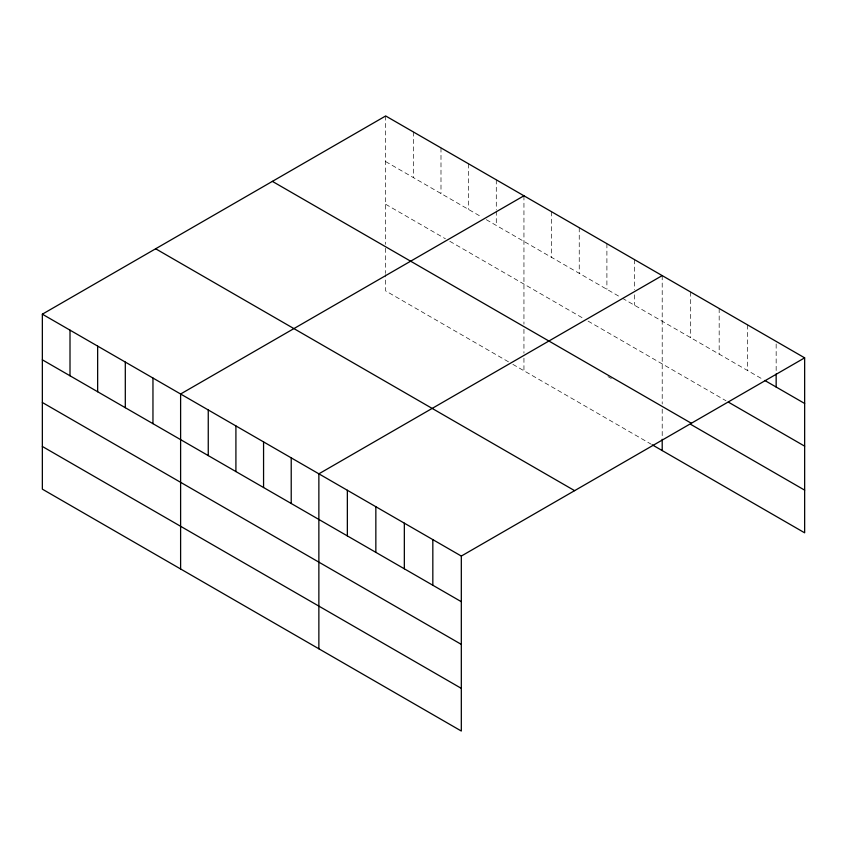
<?xml version="1.0" encoding="UTF-8"?>
<svg xmlns="http://www.w3.org/2000/svg" width="847" height="847" viewBox="0 0 847 847"><rect width="100%" height="100%" fill="white"/><g stroke="black" fill="none" stroke-linecap="round" stroke-linejoin="round"><path stroke-width="0.64" stroke-dasharray="4.24 3.18" d="M385.681 115.965L385.681 244.37M385.681 161.597L481.911 217.15M486.337 219.701L621.274 297.615M622.386 298.25L763.623 379.795M385.681 204.275L445.416 238.759M449.831 241.31L583.668 318.578M588.093 321.129L726.017 400.769M608.008 376.608L611.322 378.524M508.454 361.807L385.681 290.934L385.681 274.608M512.88 364.369L651.142 444.188M776.159 344.009L776.159 371.388M747.668 324.952L747.668 370.584M719.177 308.509L719.177 354.131M690.686 292.056L690.686 337.688M662.206 275.603L662.206 404.019M662.206 409.154L662.206 438.026M634.551 259.648L634.551 289.632M634.551 294.841L634.551 305.269M606.897 243.682L606.897 289.314M579.242 227.716L579.242 273.348M551.598 211.75L551.598 257.382M523.944 195.784L523.944 324.189M523.944 329.324L523.944 353.178M523.944 358.196L523.944 370.753M496.289 179.818L496.289 209.802M496.289 211.115L496.289 225.45M468.635 163.852L468.635 209.484M440.991 147.886L440.991 193.518M413.336 131.931L413.336 177.552M385.681 248.245L385.681 273.359"/><path stroke-width="1.27" d="M42.35 314.184L461.319 556.066L461.319 731.035L42.35 489.153L42.35 314.184L385.681 115.965L804.65 357.847L804.65 532.816L652.243 444.823M523.944 195.784L180.612 394.003L180.612 568.972M662.206 275.603L318.864 473.833L318.864 648.791M461.319 556.066L804.65 357.847M764.767 380.451L804.65 403.479M728.293 402.081L804.65 446.157M272.385 181.374L691.353 423.267M690.686 424.347L804.65 490.138M155.647 248.774L574.615 490.657M42.35 359.816L461.319 601.698M42.35 402.494L461.319 644.387M42.35 446.464L461.319 688.357M776.159 373.993L776.159 387.037M662.206 439.275L662.206 450.572M432.828 539.624L432.828 585.256M404.337 523.171L404.337 568.803M375.846 506.728L375.846 552.36M347.355 490.275L347.355 535.907M291.22 457.867L291.22 503.499M263.565 441.901L263.565 487.533M235.911 425.935L235.911 471.567M208.256 409.969L208.256 455.601M152.958 378.037L152.958 423.669M125.303 362.082L125.303 407.703M97.649 346.116L97.649 391.748M70.005 330.15L70.005 375.782"/></g></svg>
